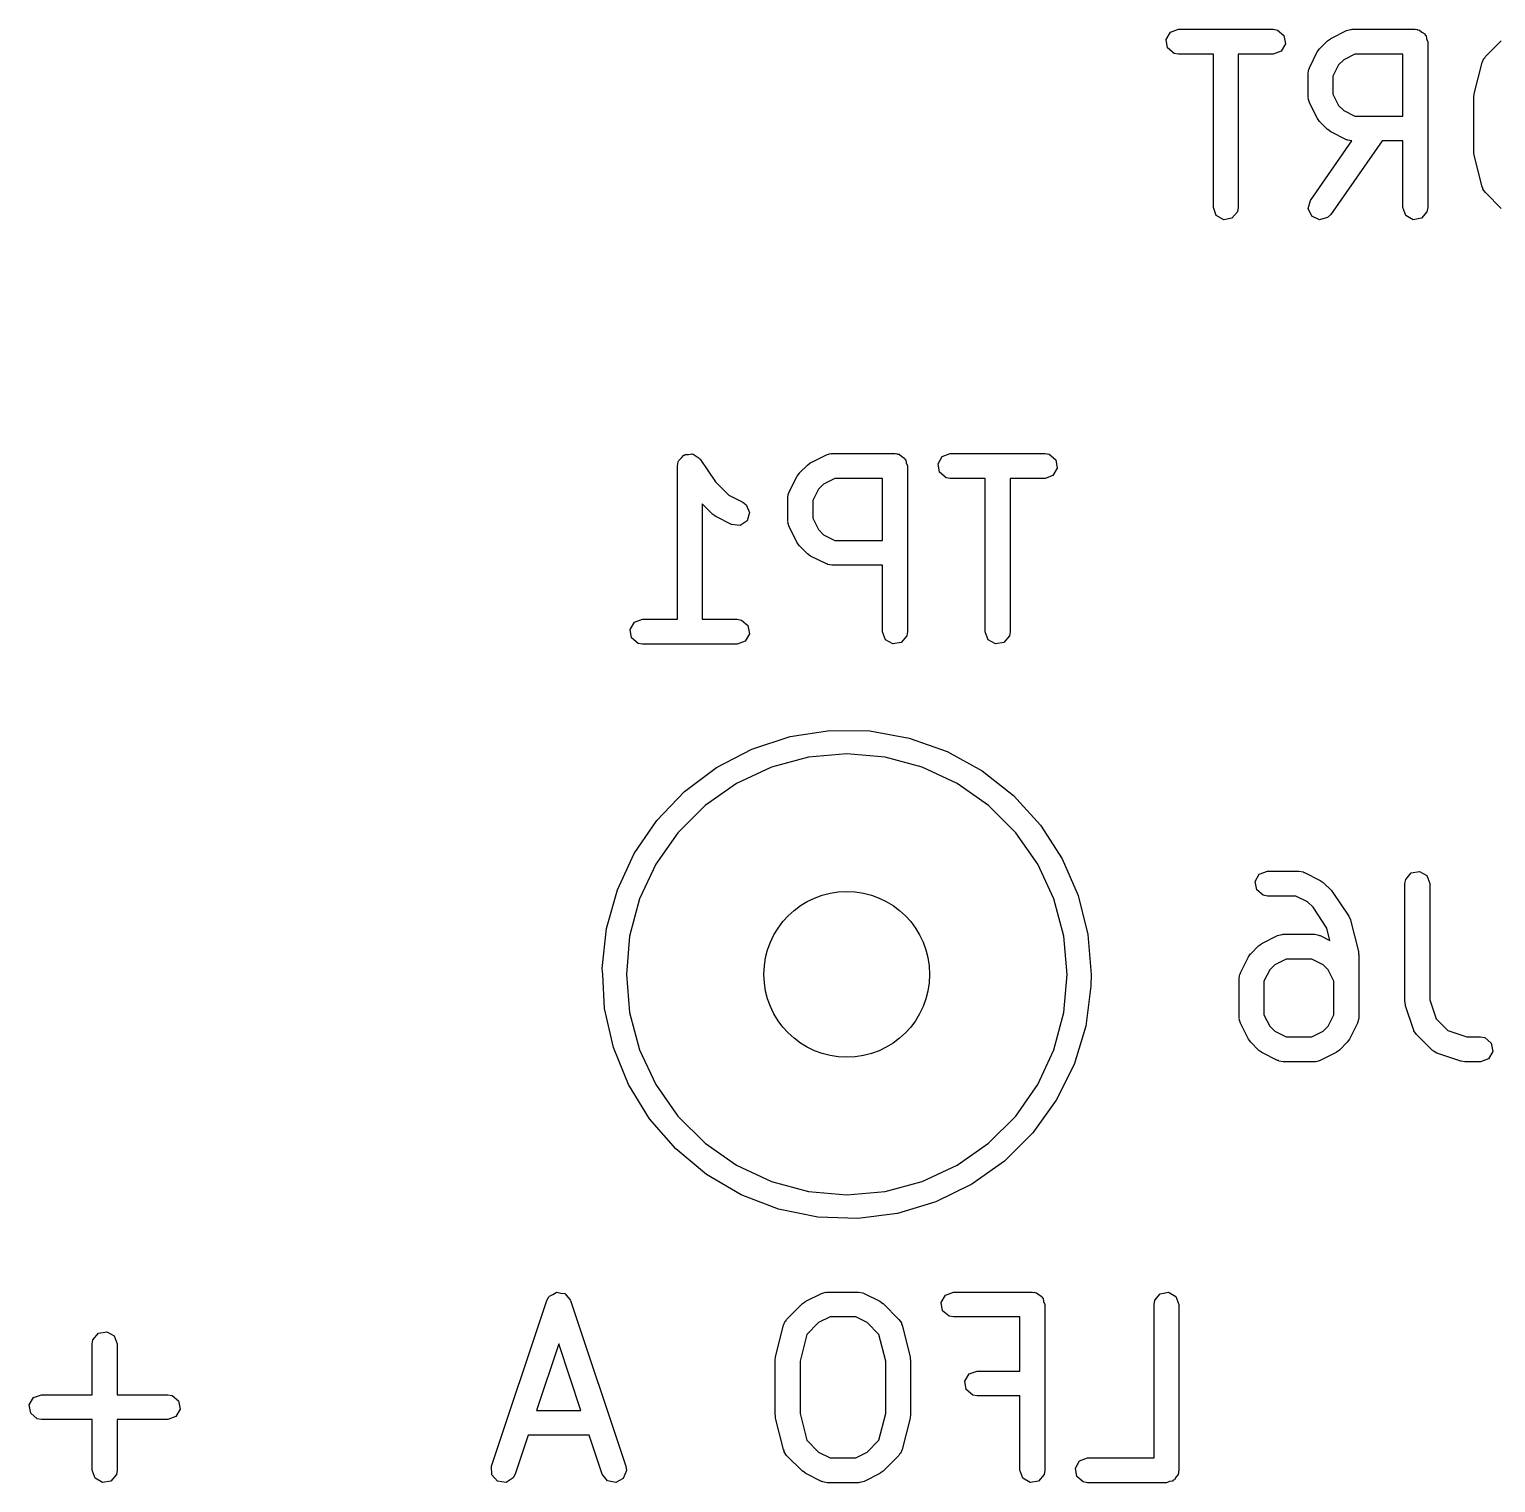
# Model space of a CAD drawing. Extents: x 65 to 231, y -134 to -59.
# Drawn here: x 137.82 to 146.66, y -67.84 to -59.07 of the extents above; entities that cross this region are included whole.
import ezdxf

# ---------------------------------------------------------------- set-up
doc = ezdxf.new("R2010")
doc.units = 0
doc.layers.add('BLACK', color=7, linetype='CONTINUOUS')

msp = doc.modelspace()

# ---------------------------------------------------------------- linework, layer by layer
at = {"layer": 'BLACK', "linetype": 'CONTINUOUS'}
for p, q in [((144.675, -59.1294), (144.701, -59.0849)), ((144.701, -59.0849), (144.749, -59.0674)), ((144.749, -59.0674), (145.32, -59.0674)), ((145.32, -59.0674), (145.346, -59.0719)), ((145.346, -59.0719), (145.385, -59.1049)), ((145.668, -59.1229), (145.763, -59.0753)), ((145.763, -59.0753), (145.788, -59.0679)), ((145.788, -59.0679), (145.792, -59.0689)), ((145.792, -59.0689), (145.797, -59.0674)), ((145.797, -59.0674), (146.178, -59.0674)), ((146.178, -59.0674), (146.187, -59.0691)), ((146.187, -59.0691), (146.191, -59.0685)), ((146.191, -59.0685), (146.194, -59.0702)), ((146.194, -59.0702), (146.203, -59.0719)), ((146.203, -59.0719), (146.218, -59.0844)), ((146.218, -59.0844), (146.235, -59.0942)), ((146.235, -59.0942), (146.237, -59.1005)), ((144.684, -59.1799), (144.675, -59.1294)), ((144.723, -59.2129), (144.684, -59.1799)), ((145.394, -59.1554), (145.369, -59.1998)), ((145.385, -59.1049), (145.394, -59.1554)), ((145.587, -59.2041), (145.6, -59.1861)), ((145.6, -59.1861), (145.601, -59.1846)), ((145.601, -59.1846), (145.648, -59.137)), ((145.648, -59.137), (145.667, -59.1241)), ((145.667, -59.1241), (145.668, -59.1229)), ((146.237, -59.1005), (146.243, -59.1049)), ((146.243, -59.1049), (146.246, -59.1241)), ((146.246, -59.1241), (146.253, -59.1424)), ((146.253, -59.1424), (146.253, -60.1424)), ((146.601, -59.2322), (146.696, -59.137)), ((144.749, -59.2174), (144.723, -59.2129)), ((144.96, -59.2174), (144.749, -59.2174)), ((144.96, -60.1424), (144.96, -59.2174)), ((145.32, -59.2174), (145.11, -59.2174)), ((145.11, -59.2174), (145.11, -60.1424)), ((145.369, -59.1998), (145.32, -59.2174)), ((145.539, -59.2993), (145.587, -59.2041)), ((145.746, -59.2516), (145.715, -59.282)), ((145.814, -59.2174), (145.746, -59.2516)), ((146.103, -59.2174), (145.814, -59.2174)), ((146.103, -59.5912), (146.103, -59.2174)), ((146.533, -59.4575), (146.581, -59.267)), ((146.581, -59.267), (146.592, -59.2433)), ((146.592, -59.2433), (146.598, -59.2389)), ((146.598, -59.2389), (146.601, -59.2322)), ((145.531, -59.3329), (145.536, -59.3072)), ((145.531, -59.4757), (145.531, -59.3329)), ((145.536, -59.3072), (145.539, -59.3038)), ((145.539, -59.3038), (145.539, -59.2993)), ((145.715, -59.282), (145.681, -59.3506)), ((145.681, -59.3506), (145.681, -59.458)), ((145.533, -59.4799), (145.531, -59.4757)), ((145.532, -59.4843), (145.533, -59.4799)), ((145.539, -59.5093), (145.532, -59.4843)), ((145.587, -59.6045), (145.539, -59.5093)), ((145.681, -59.458), (145.715, -59.5265)), ((145.715, -59.5265), (145.746, -59.5569)), ((146.531, -59.4757), (146.534, -59.461)), ((146.531, -59.809), (146.531, -59.4757)), ((146.534, -59.461), (146.533, -59.4575)), ((145.588, -59.6056), (145.587, -59.6045)), ((145.601, -59.624), (145.588, -59.6056)), ((145.648, -59.6716), (145.601, -59.624)), ((145.746, -59.5569), (145.814, -59.5912)), ((145.814, -59.5912), (146.103, -59.5912)), ((145.65, -59.6723), (145.648, -59.6716)), ((145.668, -59.6857), (145.65, -59.6723)), ((145.763, -59.7333), (145.668, -59.6857)), ((145.545, -60.0994), (145.796, -59.741)), ((145.979, -59.7412), (145.668, -60.1854)), ((145.768, -59.7338), (145.763, -59.7333)), ((145.771, -59.7367), (145.768, -59.7338)), ((145.796, -59.741), (145.771, -59.7367)), ((146.103, -59.7412), (145.979, -59.7412)), ((146.103, -60.1424), (146.103, -59.7412)), ((146.532, -59.8123), (146.531, -59.809)), ((146.533, -59.8272), (146.532, -59.8123)), ((146.581, -60.0177), (146.533, -59.8272)), ((146.585, -60.0238), (146.581, -60.0177)), ((146.586, -60.0312), (146.585, -60.0238)), ((146.601, -60.0526), (146.586, -60.0312)), ((146.696, -60.1478), (146.601, -60.0526)), ((144.977, -60.1906), (144.96, -60.1424)), ((145.11, -60.1424), (145.105, -60.168)), ((145.531, -60.1489), (145.545, -60.0994)), ((145.553, -60.1954), (145.531, -60.1489)), ((146.12, -60.1906), (146.103, -60.1424)), ((146.253, -60.1424), (146.248, -60.168)), ((145.022, -60.2162), (144.977, -60.1906)), ((145.072, -60.2073), (145.022, -60.2162)), ((145.105, -60.168), (145.072, -60.2073)), ((145.6, -60.2171), (145.553, -60.1954)), ((145.649, -60.2038), (145.6, -60.2171)), ((145.668, -60.1854), (145.649, -60.2038)), ((146.165, -60.2162), (146.12, -60.1906)), ((146.215, -60.2073), (146.165, -60.2162)), ((146.248, -60.168), (146.215, -60.2073)), ((141.734, -61.6691), (141.75, -61.6541)), ((141.75, -61.6541), (141.764, -61.6374)), ((141.764, -61.6374), (141.768, -61.6367)), ((141.768, -61.6367), (141.771, -61.6337)), ((141.771, -61.6337), (141.793, -61.6323)), ((141.793, -61.6323), (141.814, -61.6285)), ((141.814, -61.6285), (141.818, -61.6307)), ((141.818, -61.6307), (141.822, -61.6304)), ((141.822, -61.6304), (141.84, -61.6433)), ((141.84, -61.6433), (141.858, -61.6542)), ((141.858, -61.6542), (141.86, -61.6582)), ((141.86, -61.6582), (141.863, -61.6608)), ((141.863, -61.6608), (141.955, -61.7975)), ((142.529, -61.6829), (142.625, -61.6353)), ((142.625, -61.6353), (142.65, -61.6279)), ((142.65, -61.6279), (142.654, -61.6289)), ((142.654, -61.6289), (142.658, -61.6274)), ((142.658, -61.6274), (143.039, -61.6274)), ((143.039, -61.6274), (143.049, -61.6291)), ((143.049, -61.6291), (143.052, -61.6285)), ((143.052, -61.6285), (143.055, -61.6302)), ((143.055, -61.6302), (143.065, -61.6319)), ((143.065, -61.6319), (143.08, -61.6444)), ((143.08, -61.6444), (143.097, -61.6542)), ((143.097, -61.6542), (143.099, -61.6605)), ((143.099, -61.6605), (143.104, -61.6649)), ((143.299, -61.6894), (143.324, -61.6449)), ((143.324, -61.6449), (143.372, -61.6274)), ((143.372, -61.6274), (143.944, -61.6274)), ((143.944, -61.6274), (143.97, -61.6319)), ((143.97, -61.6319), (144.009, -61.6649)), ((141.726, -61.7024), (141.731, -61.6767)), ((141.726, -62.6274), (141.726, -61.7024)), ((141.731, -61.6767), (141.733, -61.6734)), ((141.733, -61.6734), (141.734, -61.6691)), ((142.448, -61.7641), (142.462, -61.7461)), ((142.462, -61.7446), (142.51, -61.697)), ((142.462, -61.7461), (142.462, -61.7446)), ((142.51, -61.697), (142.528, -61.6841)), ((142.528, -61.6841), (142.529, -61.6829)), ((143.104, -61.6649), (143.107, -61.6841)), ((143.107, -61.6841), (143.114, -61.7024)), ((143.114, -61.7024), (143.114, -62.7024)), ((143.308, -61.7399), (143.299, -61.6894)), ((143.347, -61.7729), (143.308, -61.7399)), ((144.018, -61.7154), (143.992, -61.7598)), ((144.009, -61.6649), (144.018, -61.7154)), ((141.955, -61.7975), (142.036, -61.8788)), ((142.401, -61.8593), (142.448, -61.7641)), ((142.607, -61.8116), (142.577, -61.842)), ((142.676, -61.7774), (142.607, -61.8116)), ((142.964, -61.7774), (142.676, -61.7774)), ((142.964, -62.1512), (142.964, -61.7774)), ((143.372, -61.7774), (143.347, -61.7729)), ((143.583, -61.7774), (143.372, -61.7774)), ((143.583, -62.7024), (143.583, -61.7774)), ((143.944, -61.7774), (143.733, -61.7774)), ((143.733, -61.7774), (143.733, -62.7024)), ((143.992, -61.7598), (143.944, -61.7774)), ((142.036, -61.8788), (142.12, -61.921)), ((142.12, -61.921), (142.141, -61.9365)), ((142.393, -61.8929), (142.397, -61.8672)), ((142.393, -62.0357), (142.393, -61.8929)), ((142.397, -61.8672), (142.4, -61.8638)), ((142.4, -61.8638), (142.401, -61.8593)), ((142.577, -61.842), (142.543, -61.9106)), ((142.543, -61.9106), (142.543, -62.018)), ((141.938, -61.9935), (141.876, -61.9311)), ((141.876, -61.9311), (141.876, -62.6274)), ((141.94, -61.9942), (141.938, -61.9935)), ((141.958, -62.0076), (141.94, -61.9942)), ((142.053, -62.0552), (141.958, -62.0076)), ((142.141, -61.9365), (142.162, -61.9836)), ((142.162, -61.9836), (142.147, -62.0328)), ((142.104, -62.061), (142.053, -62.0552)), ((142.147, -62.0328), (142.104, -62.061)), ((142.394, -62.0399), (142.393, -62.0357)), ((142.393, -62.0443), (142.394, -62.0399)), ((142.401, -62.0693), (142.393, -62.0443)), ((142.448, -62.1645), (142.401, -62.0693)), ((142.543, -62.018), (142.577, -62.0865)), ((142.577, -62.0865), (142.607, -62.1169)), ((142.449, -62.1656), (142.448, -62.1645)), ((142.462, -62.184), (142.449, -62.1656)), ((142.51, -62.2316), (142.462, -62.184)), ((142.607, -62.1169), (142.676, -62.1512)), ((142.676, -62.1512), (142.964, -62.1512)), ((142.511, -62.2323), (142.51, -62.2316)), ((142.529, -62.2457), (142.511, -62.2323)), ((142.625, -62.2933), (142.529, -62.2457)), ((142.629, -62.2938), (142.625, -62.2933)), ((142.633, -62.2967), (142.629, -62.2938)), ((142.658, -62.3012), (142.633, -62.2967)), ((142.964, -62.3012), (142.658, -62.3012)), ((142.964, -62.7024), (142.964, -62.3012)), ((141.467, -62.6449), (141.515, -62.6274)), ((141.515, -62.6274), (141.726, -62.6274)), ((141.876, -62.6274), (142.087, -62.6274)), ((142.087, -62.6274), (142.112, -62.6319)), ((142.112, -62.6319), (142.152, -62.6649)), ((141.441, -62.6894), (141.467, -62.6449)), ((141.45, -62.7399), (141.441, -62.6894)), ((142.161, -62.7154), (142.135, -62.7598)), ((142.152, -62.6649), (142.161, -62.7154)), ((142.982, -62.7506), (142.964, -62.7024)), ((143.114, -62.7024), (143.11, -62.728)), ((143.601, -62.7506), (143.583, -62.7024)), ((143.733, -62.7024), (143.729, -62.728)), ((141.49, -62.7729), (141.45, -62.7399)), ((141.515, -62.7774), (141.49, -62.7729)), ((142.087, -62.7774), (141.515, -62.7774)), ((142.135, -62.7598), (142.087, -62.7774)), ((143.026, -62.7762), (142.982, -62.7506)), ((143.077, -62.7673), (143.026, -62.7762)), ((143.11, -62.728), (143.077, -62.7673)), ((143.645, -62.7762), (143.601, -62.7506)), ((143.696, -62.7673), (143.645, -62.7762)), ((143.729, -62.728), (143.696, -62.7673)), ((142.176, -63.4103), (142.406, -63.3352)), ((142.406, -63.3352), (142.645, -63.2986)), ((142.645, -63.2986), (142.887, -63.3015)), ((142.887, -63.3015), (143.125, -63.3439)), ((143.125, -63.3439), (143.353, -63.4246)), ((141.962, -63.5219), (142.176, -63.4103)), ((143.353, -63.4246), (143.564, -63.5414)), ((142.293, -63.5202), (142.083, -63.6181)), ((142.517, -63.4601), (142.293, -63.5202)), ((142.748, -63.4399), (142.517, -63.4601)), ((142.979, -63.4601), (142.748, -63.4399)), ((143.203, -63.5202), (142.979, -63.4601)), ((143.413, -63.6181), (143.203, -63.5202)), ((141.769, -63.667), (141.962, -63.5219)), ((143.564, -63.5414), (143.754, -63.6913)), ((141.602, -63.8418), (141.769, -63.667)), ((142.083, -63.6181), (141.893, -63.7511)), ((143.603, -63.7511), (143.413, -63.6181)), ((143.754, -63.6913), (143.917, -63.87)), ((141.893, -63.7511), (141.729, -63.9151)), ((143.767, -63.9151), (143.603, -63.7511)), ((141.465, -64.0414), (141.602, -63.8418)), ((143.917, -63.87), (144.048, -64.073)), ((141.729, -63.9151), (141.596, -64.105)), ((143.9, -64.105), (143.767, -63.9151)), ((141.364, -64.2607), (141.465, -64.0414)), ((141.596, -64.105), (141.498, -64.3151)), ((143.998, -64.3151), (143.9, -64.105)), ((144.048, -64.073), (144.144, -64.2947)), ((145.212, -64.2094), (145.237, -64.1649)), ((145.221, -64.2599), (145.212, -64.2094)), ((145.237, -64.1649), (145.286, -64.1474)), ((145.286, -64.1474), (145.476, -64.1474)), ((145.476, -64.1474), (145.502, -64.1519)), ((145.502, -64.1519), (145.505, -64.1548)), ((145.505, -64.1548), (145.51, -64.1553)), ((145.51, -64.1553), (145.605, -64.2029)), ((145.605, -64.2029), (145.623, -64.2163)), ((145.623, -64.2163), (145.624, -64.217)), ((145.624, -64.217), (145.672, -64.2646)), ((146.115, -64.2224), (146.12, -64.1967)), ((146.115, -64.9367), (146.115, -64.2224)), ((146.12, -64.1967), (146.153, -64.1574)), ((146.153, -64.1574), (146.203, -64.1485)), ((146.203, -64.1485), (146.248, -64.1742)), ((146.248, -64.1742), (146.265, -64.2224)), ((146.265, -64.2224), (146.265, -64.9245)), ((141.299, -64.4936), (141.364, -64.2607)), ((141.498, -64.3151), (141.438, -64.539)), ((144.058, -64.539), (143.998, -64.3151)), ((144.144, -64.2947), (144.203, -64.5291)), ((145.26, -64.2929), (145.221, -64.2599)), ((145.286, -64.2974), (145.26, -64.2929)), ((145.458, -64.2974), (145.286, -64.2974)), ((145.527, -64.3316), (145.458, -64.2974)), ((145.672, -64.2646), (145.678, -64.2739)), ((145.678, -64.2739), (145.681, -64.276)), ((145.681, -64.276), (145.777, -64.4189)), ((145.561, -64.3654), (145.527, -64.3316)), ((145.645, -64.4913), (145.561, -64.3654)), ((141.273, -64.734), (141.299, -64.4936)), ((145.663, -64.5654), (145.645, -64.4913)), ((145.777, -64.4189), (145.787, -64.4419)), ((145.787, -64.4419), (145.787, -64.4423)), ((145.787, -64.4423), (145.835, -64.6328)), ((141.438, -64.539), (141.418, -64.77)), ((144.078, -64.77), (144.058, -64.539)), ((144.203, -64.5291), (144.223, -64.77)), ((145.252, -64.5839), (145.347, -64.5363)), ((145.347, -64.5363), (145.372, -64.5288)), ((145.372, -64.5288), (145.377, -64.5299)), ((145.377, -64.5299), (145.381, -64.5283)), ((145.381, -64.5283), (145.571, -64.5283)), ((145.571, -64.5283), (145.597, -64.5329)), ((145.597, -64.5329), (145.6, -64.5357)), ((145.6, -64.5357), (145.605, -64.5363)), ((145.605, -64.5363), (145.663, -64.5654)), ((145.123, -64.7603), (145.171, -64.665)), ((145.171, -64.665), (145.184, -64.647)), ((145.184, -64.647), (145.185, -64.6455)), ((145.185, -64.6455), (145.233, -64.5979)), ((145.233, -64.5979), (145.251, -64.5851)), ((145.251, -64.5851), (145.252, -64.5839)), ((145.835, -64.6328), (145.836, -64.6477)), ((145.836, -64.6477), (145.837, -64.651)), ((145.837, -64.651), (145.837, -65.0319)), ((141.276, -64.77), (141.273, -64.734)), ((145.3, -64.743), (145.265, -64.8115)), ((145.33, -64.7126), (145.3, -64.743)), ((145.399, -64.6783), (145.33, -64.7126)), ((145.554, -64.6783), (145.399, -64.6783)), ((145.622, -64.7126), (145.554, -64.6783)), ((145.653, -64.743), (145.622, -64.7126)), ((145.687, -64.8115), (145.653, -64.743)), ((141.287, -64.9753), (141.276, -64.77)), ((141.418, -64.77), (141.438, -65.001)), ((144.058, -65.001), (144.078, -64.77)), ((144.221, -64.8421), (144.19, -65.0817)), ((144.223, -64.77), (144.221, -64.8421)), ((145.115, -64.7938), (145.12, -64.7682)), ((145.115, -65.0319), (145.115, -64.7938)), ((145.12, -64.7682), (145.123, -64.7647)), ((145.123, -64.7647), (145.123, -64.7603)), ((145.265, -64.8115), (145.265, -65.0142)), ((145.687, -65.0142), (145.687, -64.8115)), ((146.116, -64.9382), (146.115, -64.9367)), ((146.265, -64.9245), (146.304, -65.039)), ((141.34, -65.2111), (141.287, -64.9753)), ((141.438, -65.001), (141.498, -65.2249)), ((143.998, -65.2249), (144.058, -65.001)), ((145.265, -65.0142), (145.3, -65.0827)), ((145.653, -65.0827), (145.687, -65.0142)), ((146.119, -64.9604), (146.116, -64.9382)), ((146.167, -65.1032), (146.119, -64.9604)), ((144.19, -65.0817), (144.119, -65.313)), ((145.117, -65.0361), (145.115, -65.0319)), ((145.116, -65.0405), (145.117, -65.0361)), ((145.123, -65.0654), (145.116, -65.0405)), ((145.171, -65.1607), (145.123, -65.0654)), ((145.3, -65.0827), (145.33, -65.1131)), ((145.33, -65.1131), (145.399, -65.1474)), ((145.554, -65.1474), (145.622, -65.1131)), ((145.622, -65.1131), (145.653, -65.0827)), ((145.829, -65.0654), (145.781, -65.1607)), ((145.832, -65.0576), (145.829, -65.061)), ((145.829, -65.061), (145.829, -65.0654)), ((145.837, -65.0319), (145.832, -65.0576)), ((146.17, -65.1068), (146.167, -65.1032)), ((146.17, -65.1112), (146.17, -65.1068)), ((146.185, -65.1326), (146.17, -65.1112)), ((146.304, -65.039), (146.374, -65.1092)), ((146.374, -65.1092), (146.488, -65.1474)), ((145.172, -65.1618), (145.171, -65.1607)), ((145.185, -65.1802), (145.172, -65.1618)), ((145.233, -65.2278), (145.185, -65.1802)), ((145.399, -65.1474), (145.554, -65.1474)), ((145.767, -65.1802), (145.72, -65.2278)), ((145.768, -65.1787), (145.767, -65.1802)), ((145.781, -65.1607), (145.768, -65.1787)), ((146.28, -65.2278), (146.185, -65.1326)), ((146.488, -65.1474), (146.571, -65.1474)), ((146.571, -65.1474), (146.597, -65.1519)), ((146.597, -65.1519), (146.636, -65.1849)), ((146.636, -65.1849), (146.645, -65.2354)), ((141.431, -65.435), (141.34, -65.2111)), ((141.498, -65.2249), (141.596, -65.435)), ((143.9, -65.435), (143.998, -65.2249)), ((145.234, -65.2285), (145.233, -65.2278)), ((145.252, -65.2418), (145.234, -65.2285)), ((145.347, -65.2895), (145.252, -65.2418)), ((145.352, -65.29), (145.347, -65.2895)), ((145.355, -65.2929), (145.352, -65.29)), ((145.605, -65.2895), (145.58, -65.2969)), ((145.7, -65.2418), (145.605, -65.2895)), ((145.701, -65.2407), (145.7, -65.2418)), ((145.72, -65.2278), (145.701, -65.2407)), ((146.284, -65.2297), (146.28, -65.2278)), ((146.287, -65.2335), (146.284, -65.2297)), ((146.309, -65.2459), (146.287, -65.2335)), ((146.452, -65.2935), (146.309, -65.2459)), ((146.619, -65.2798), (146.571, -65.2974)), ((146.645, -65.2354), (146.619, -65.2798)), ((144.119, -65.313), (144.012, -65.5297)), ((145.381, -65.2974), (145.355, -65.2929)), ((145.571, -65.2974), (145.381, -65.2974)), ((145.575, -65.2958), (145.571, -65.2974)), ((145.58, -65.2969), (145.575, -65.2958)), ((146.454, -65.2935), (146.452, -65.2935)), ((146.476, -65.2974), (146.454, -65.2935)), ((146.571, -65.2974), (146.476, -65.2974)), ((141.558, -65.6411), (141.431, -65.435)), ((141.596, -65.435), (141.729, -65.6249)), ((143.767, -65.6249), (143.9, -65.435)), ((144.012, -65.5297), (143.871, -65.726)), ((141.716, -65.8238), (141.558, -65.6411)), ((141.729, -65.6249), (141.893, -65.7889)), ((143.603, -65.7889), (143.767, -65.6249)), ((143.871, -65.726), (143.7, -65.8966)), ((141.893, -65.7889), (142.083, -65.9219)), ((143.413, -65.9219), (143.603, -65.7889)), ((141.902, -65.9782), (141.716, -65.8238)), ((143.7, -65.8966), (143.503, -66.037)), ((142.111, -66.1002), (141.902, -65.9782)), ((142.083, -65.9219), (142.293, -66.0198)), ((143.203, -66.0198), (143.413, -65.9219)), ((142.293, -66.0198), (142.517, -66.0799)), ((142.517, -66.0799), (142.748, -66.1001)), ((142.748, -66.1001), (142.979, -66.0799)), ((142.979, -66.0799), (143.203, -66.0198)), ((143.503, -66.037), (143.286, -66.1433)), ((142.336, -66.1864), (142.111, -66.1002)), ((143.286, -66.1433), (143.055, -66.2128)), ((142.573, -66.2346), (142.336, -66.1864)), ((142.815, -66.2435), (142.573, -66.2346)), ((143.055, -66.2128), (142.815, -66.2435)), ((140.954, -66.7126), (140.975, -66.7013)), ((140.975, -66.7013), (140.995, -66.6889)), ((140.995, -66.6889), (140.997, -66.6892)), ((140.997, -66.6892), (140.999, -66.6882)), ((140.999, -66.6882), (141.022, -66.6929)), ((141.022, -66.6929), (141.046, -66.6964)), ((141.046, -66.6964), (141.047, -66.698)), ((141.047, -66.698), (141.049, -66.6985)), ((141.049, -66.6985), (141.064, -66.7171)), ((142.5, -66.7429), (142.595, -66.6953)), ((142.595, -66.6953), (142.62, -66.6879)), ((142.62, -66.6879), (142.625, -66.6889)), ((142.625, -66.6889), (142.629, -66.6874)), ((142.629, -66.6874), (142.819, -66.6874)), ((142.819, -66.6874), (142.845, -66.6919)), ((142.845, -66.6919), (142.849, -66.6948)), ((142.849, -66.6948), (142.853, -66.6953)), ((142.853, -66.6953), (142.948, -66.7429)), ((143.317, -66.7494), (143.343, -66.7049)), ((143.343, -66.7049), (143.391, -66.6874)), ((143.391, -66.6874), (143.867, -66.6874)), ((143.867, -66.6874), (143.877, -66.6891)), ((143.877, -66.6891), (143.88, -66.6885)), ((143.88, -66.6885), (143.883, -66.6902)), ((143.883, -66.6902), (143.893, -66.6919)), ((143.893, -66.6919), (143.908, -66.7044)), ((143.908, -66.7044), (143.924, -66.7142)), ((144.606, -66.7367), (144.639, -66.6974)), ((144.639, -66.6974), (144.69, -66.6885)), ((144.69, -66.6885), (144.734, -66.7142)), ((140.605, -67.7387), (140.939, -66.7387)), ((140.939, -66.7387), (140.951, -66.7158)), ((140.951, -66.7158), (140.953, -66.7146)), ((140.953, -66.7146), (140.954, -66.7126)), ((141.064, -66.7171), (141.08, -66.7348)), ((141.08, -66.7348), (141.08, -66.737)), ((141.08, -66.737), (141.081, -66.7387)), ((141.081, -66.7387), (141.414, -67.7387)), ((142.385, -66.8522), (142.481, -66.757)), ((142.481, -66.757), (142.499, -66.7441)), ((142.499, -66.7441), (142.5, -66.7429)), ((142.948, -66.7429), (142.966, -66.7563)), ((142.966, -66.7563), (142.968, -66.757)), ((142.968, -66.757), (143.063, -66.8522)), ((143.326, -66.7999), (143.317, -66.7494)), ((143.924, -66.7142), (143.927, -66.7205)), ((143.927, -66.7205), (143.932, -66.7249)), ((143.932, -66.7249), (143.935, -66.7441)), ((143.935, -66.7441), (143.942, -66.7624)), ((143.942, -66.7624), (143.942, -67.7624)), ((144.602, -66.7624), (144.606, -66.7367)), ((144.602, -67.6874), (144.602, -66.7624)), ((144.734, -66.7142), (144.752, -66.7624)), ((144.752, -66.7624), (144.752, -67.7624)), ((142.366, -66.887), (142.376, -66.8633)), ((142.376, -66.8633), (142.382, -66.8589)), ((142.382, -66.8589), (142.385, -66.8522)), ((142.578, -66.8716), (142.506, -66.9436)), ((142.647, -66.8374), (142.578, -66.8716)), ((142.802, -66.8374), (142.647, -66.8374)), ((142.87, -66.8716), (142.802, -66.8374)), ((142.942, -66.9436), (142.87, -66.8716)), ((143.063, -66.8522), (143.078, -66.8735)), ((143.078, -66.8735), (143.079, -66.8809)), ((143.079, -66.8809), (143.083, -66.887)), ((143.365, -66.8329), (143.326, -66.7999)), ((143.391, -66.8374), (143.365, -66.8329)), ((143.792, -66.8374), (143.391, -66.8374)), ((143.792, -67.1636), (143.792, -66.8374)), ((138.2, -66.9748), (138.233, -66.9355)), ((138.233, -66.9355), (138.284, -66.9266)), ((138.284, -66.9266), (138.328, -66.9523)), ((138.328, -66.9523), (138.346, -67.0005)), ((142.318, -67.0775), (142.366, -66.887)), ((142.506, -66.9436), (142.466, -67.1049)), ((142.983, -67.1049), (142.942, -66.9436)), ((143.083, -66.887), (143.13, -67.0775)), ((138.196, -67.0005), (138.2, -66.9748)), ((138.196, -67.3064), (138.196, -67.0005)), ((138.346, -67.0005), (138.346, -67.3064)), ((141.01, -66.9995), (140.876, -67.4017)), ((141.144, -67.4017), (141.01, -66.9995)), ((142.316, -67.0957), (142.318, -67.081)), ((142.316, -67.429), (142.316, -67.0957)), ((142.318, -67.081), (142.318, -67.0775)), ((142.466, -67.1049), (142.466, -67.4198)), ((142.983, -67.4198), (142.983, -67.1049)), ((143.13, -67.0775), (143.131, -67.0925)), ((143.131, -67.0925), (143.133, -67.0957)), ((143.133, -67.0957), (143.133, -67.429)), ((143.46, -67.2255), (143.486, -67.1811)), ((143.469, -67.2761), (143.46, -67.2255)), ((143.486, -67.1811), (143.534, -67.1636)), ((143.534, -67.1636), (143.792, -67.1636)), ((137.816, -67.3684), (137.842, -67.324)), ((137.842, -67.324), (137.89, -67.3064)), ((137.89, -67.3064), (138.196, -67.3064)), ((138.346, -67.3064), (138.652, -67.3064)), ((138.652, -67.3064), (138.678, -67.311)), ((138.678, -67.311), (138.717, -67.3439)), ((143.508, -67.309), (143.469, -67.2761)), ((143.534, -67.3136), (143.508, -67.309)), ((143.792, -67.3136), (143.534, -67.3136)), ((143.792, -67.7624), (143.792, -67.3136)), ((137.825, -67.4189), (137.816, -67.3684)), ((138.726, -67.3945), (138.7, -67.4389)), ((138.717, -67.3439), (138.726, -67.3945)), ((140.876, -67.4017), (141.144, -67.4017)), ((137.864, -67.4519), (137.825, -67.4189)), ((137.89, -67.4564), (137.864, -67.4519)), ((138.196, -67.4564), (137.89, -67.4564)), ((138.196, -67.7624), (138.196, -67.4564)), ((138.652, -67.4564), (138.346, -67.4564)), ((138.346, -67.4564), (138.346, -67.7624)), ((138.7, -67.4389), (138.652, -67.4564)), ((142.317, -67.4323), (142.316, -67.429)), ((142.318, -67.4472), (142.317, -67.4323)), ((142.366, -67.6377), (142.318, -67.4472)), ((142.466, -67.4198), (142.506, -67.5812)), ((142.942, -67.5812), (142.983, -67.4198)), ((143.13, -67.4472), (143.083, -67.6377)), ((143.133, -67.429), (143.13, -67.4438)), ((143.13, -67.4438), (143.13, -67.4472)), ((140.826, -67.5517), (140.748, -67.7861)), ((141.194, -67.5517), (140.826, -67.5517)), ((141.272, -67.7861), (141.194, -67.5517)), ((142.506, -67.5812), (142.578, -67.6531)), ((142.87, -67.6531), (142.942, -67.5812)), ((142.37, -67.6438), (142.366, -67.6377)), ((142.371, -67.6512), (142.37, -67.6438)), ((142.385, -67.6726), (142.371, -67.6512)), ((142.481, -67.7678), (142.385, -67.6726)), ((142.578, -67.6531), (142.647, -67.6874)), ((142.802, -67.6874), (142.87, -67.6531)), ((143.063, -67.6726), (142.968, -67.7678)), ((143.066, -67.6658), (143.063, -67.6726)), ((143.072, -67.6615), (143.066, -67.6658)), ((143.083, -67.6377), (143.072, -67.6615)), ((138.213, -67.8106), (138.196, -67.7624)), ((138.346, -67.7624), (138.341, -67.788)), ((140.607, -67.7899), (140.605, -67.7387)), ((141.418, -67.7644), (141.399, -67.8121)), ((141.414, -67.7387), (141.418, -67.7644)), ((142.482, -67.7685), (142.481, -67.7678)), ((142.647, -67.6874), (142.802, -67.6874)), ((142.968, -67.7678), (142.949, -67.7807)), ((143.81, -67.8106), (143.792, -67.7624)), ((143.942, -67.7624), (143.938, -67.788)), ((144.127, -67.7494), (144.152, -67.7049)), ((144.135, -67.7999), (144.127, -67.7494)), ((144.152, -67.7049), (144.2, -67.6874)), ((144.2, -67.6874), (144.602, -67.6874)), ((144.752, -67.7624), (144.75, -67.7721)), ((138.258, -67.8362), (138.213, -67.8106)), ((138.308, -67.8273), (138.258, -67.8362)), ((138.341, -67.788), (138.308, -67.8273)), ((140.641, -67.8283), (140.607, -67.7899)), ((140.692, -67.8359), (140.641, -67.8283)), ((140.735, -67.809), (140.692, -67.8359)), ((140.748, -67.7861), (140.735, -67.809)), ((141.304, -67.8263), (141.272, -67.7861)), ((141.354, -67.8366), (141.304, -67.8263)), ((141.399, -67.8121), (141.354, -67.8366)), ((142.5, -67.7818), (142.482, -67.7685)), ((142.595, -67.8295), (142.5, -67.7818)), ((142.6, -67.83), (142.595, -67.8295)), ((142.603, -67.8329), (142.6, -67.83)), ((142.629, -67.8374), (142.603, -67.8329)), ((142.819, -67.8374), (142.629, -67.8374)), ((142.824, -67.8358), (142.819, -67.8374)), ((142.828, -67.8369), (142.824, -67.8358)), ((142.853, -67.8295), (142.828, -67.8369)), ((142.948, -67.7818), (142.853, -67.8295)), ((142.949, -67.7807), (142.948, -67.7818)), ((143.854, -67.8362), (143.81, -67.8106)), ((143.905, -67.8273), (143.854, -67.8362)), ((143.938, -67.788), (143.905, -67.8273)), ((144.175, -67.8329), (144.135, -67.7999)), ((144.2, -67.8374), (144.175, -67.8329)), ((144.677, -67.8374), (144.2, -67.8374)), ((144.695, -67.8307), (144.677, -67.8374)), ((144.714, -67.8273), (144.695, -67.8307)), ((144.718, -67.8221), (144.714, -67.8273)), ((144.725, -67.8198), (144.718, -67.8221)), ((144.735, -67.803), (144.725, -67.8198)), ((144.747, -67.788), (144.735, -67.803)), ((144.749, -67.7783), (144.747, -67.788)), ((144.75, -67.7754), (144.749, -67.7783)), ((144.75, -67.7721), (144.75, -67.7754))]:
    msp.add_line(p, q, dxfattribs=at)
at = {"layer": 'BLACK'}
msp.add_circle((142.748, -64.77), 0.5, dxfattribs=at)

doc.saveas('drawing.dxf')
